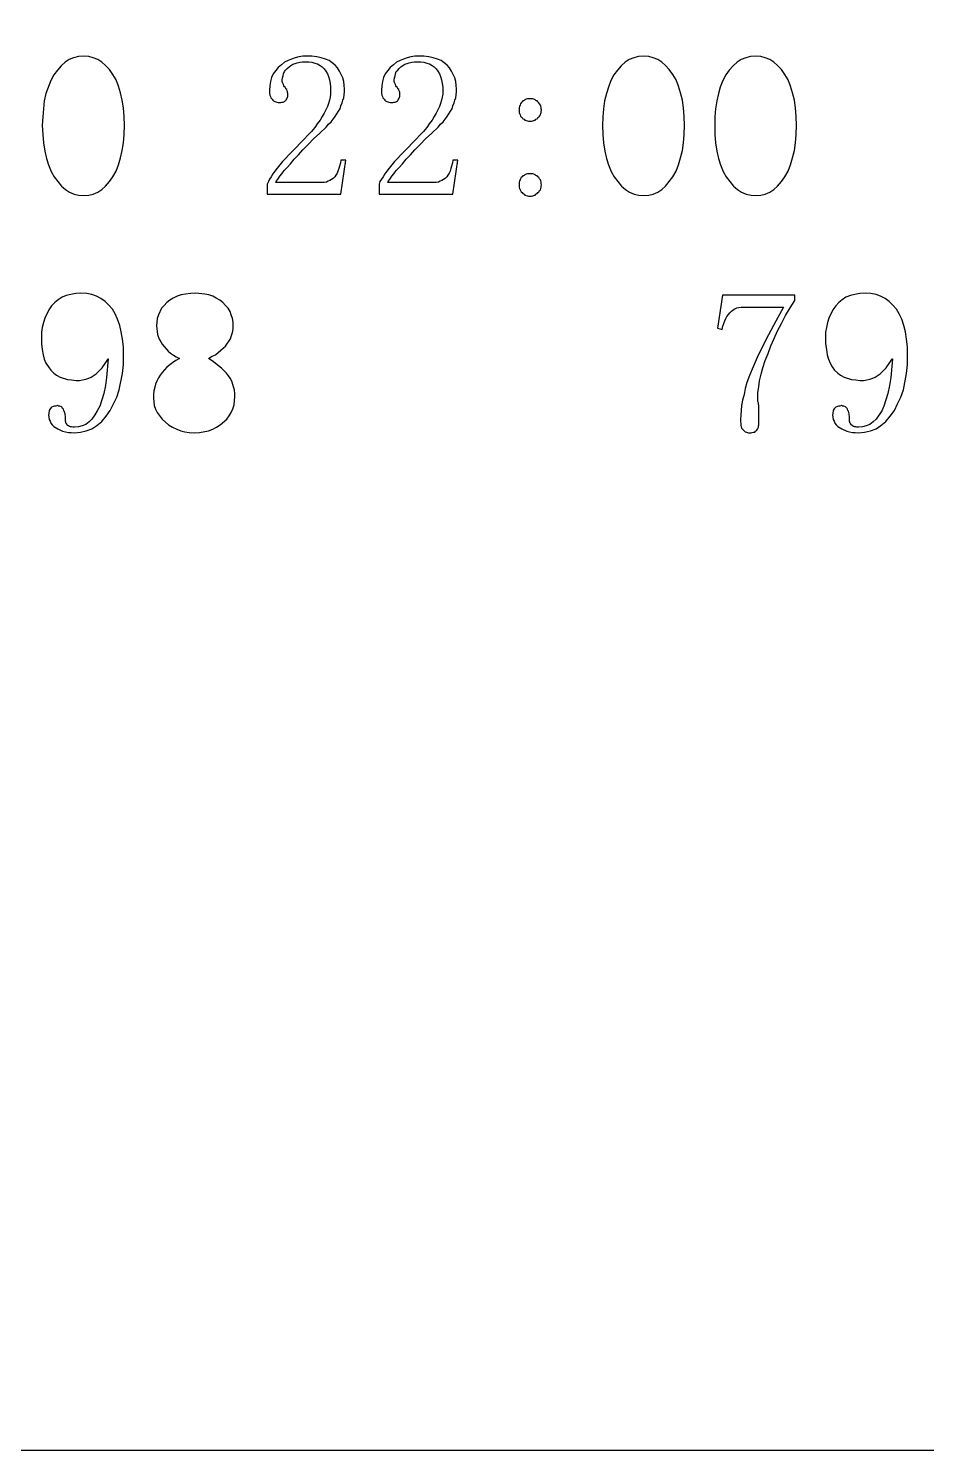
# Model space of a CAD drawing. Extents: x -166 to 204, y -124 to 146.
# Drawn here: x -95.99 to -73.94, y -124.14 to -89.22 of the extents above; entities that cross this region are included whole.
import ezdxf

# ---------------------------------------------------------------- set-up
doc = ezdxf.new("R2010")
doc.units = 0
doc.header["$MEASUREMENT"] = 0
doc.layers.get('0').update_dxf_attribs({"linetype": 'CONTINUOUS'})

msp = doc.modelspace()

# ---------------------------------------------------------------- linework, layer by layer
msp.add_lwpolyline([(-166.094004, 143.864004, -0.414214), (-164.094004, 145.863994), (-164.094004, 145.863994), (201.905996, 145.863994), (201.905996, 145.863994, -0.414214), (203.905996, 143.864004), (203.905996, 143.864004), (203.905996, -122.135996), (203.905996, -122.135996, -0.414214), (201.905996, -124.135996), (201.905996, -124.135996), (-164.094004, -124.135996), (-164.094004, -124.135996, -0.414214), (-166.094004, -122.135996), (-166.094004, -122.135996), (-166.094004, 143.864004)], format="xyb")
for points in [[(-94.63, -89.9), (-94.76, -89.91), (-94.76, -89.91), (-94.88, -89.94), (-94.88, -89.94), (-94.99, -89.98), (-94.99, -89.98), (-95.09, -90.05), (-95.09, -90.05), (-95.19, -90.14), (-95.19, -90.14), (-95.28, -90.24), (-95.28, -90.24), (-95.37, -90.36), (-95.37, -90.36), (-95.44, -90.5), (-95.44, -90.5), (-95.56, -90.82), (-95.56, -90.82), (-95.6, -91), (-95.6, -91), (-95.62, -91.19), (-95.62, -91.19), (-95.64, -91.39), (-95.64, -91.39), (-95.65, -91.6), (-95.65, -91.6), (-95.64, -91.82), (-95.64, -91.82), (-95.62, -92.03), (-95.62, -92.03), (-95.59, -92.23), (-95.59, -92.23), (-95.55, -92.41), (-95.55, -92.41), (-95.5, -92.57), (-95.5, -92.57), (-95.43, -92.73), (-95.43, -92.73), (-95.36, -92.86), (-95.36, -92.86), (-95.27, -92.98), (-95.27, -92.98), (-95.18, -93.09), (-95.18, -93.09), (-95.08, -93.17), (-95.08, -93.17), (-94.98, -93.24), (-94.98, -93.24), (-94.87, -93.29), (-94.87, -93.29), (-94.76, -93.31), (-94.76, -93.31), (-94.63, -93.32), (-94.63, -93.32), (-94.51, -93.31), (-94.51, -93.31), (-94.4, -93.29), (-94.4, -93.29), (-94.29, -93.24), (-94.29, -93.24), (-94.19, -93.17), (-94.19, -93.17), (-94.1, -93.09), (-94.1, -93.09), (-94, -92.98), (-94, -92.98), (-93.92, -92.86), (-93.92, -92.86), (-93.84, -92.72), (-93.84, -92.72), (-93.78, -92.57), (-93.78, -92.57), (-93.73, -92.4), (-93.73, -92.4), (-93.69, -92.22), (-93.69, -92.22), (-93.66, -92.03), (-93.66, -92.03), (-93.64, -91.82), (-93.64, -91.82), (-93.63, -91.6), (-93.63, -91.6), (-93.64, -91.38), (-93.64, -91.38), (-93.66, -91.17), (-93.66, -91.17), (-93.69, -90.98), (-93.69, -90.98), (-93.73, -90.8), (-93.73, -90.8), (-93.78, -90.64), (-93.78, -90.64), (-93.84, -90.48), (-93.84, -90.48), (-93.92, -90.35), (-93.92, -90.35), (-94, -90.23), (-94, -90.23), (-94.1, -90.13), (-94.1, -90.13), (-94.19, -90.05), (-94.19, -90.05), (-94.29, -89.98), (-94.29, -89.98), (-94.4, -89.94), (-94.4, -89.94), (-94.51, -89.91), (-94.51, -89.91), (-94.63, -89.9)], [(-88.57, -90.66), (-88.57, -90.76), (-88.57, -90.76), (-88.57, -90.83), (-88.57, -90.83), (-88.58, -90.91), (-88.58, -90.91), (-88.6, -90.98), (-88.6, -90.98), (-88.62, -91.06), (-88.62, -91.06), (-88.65, -91.14), (-88.65, -91.14), (-88.69, -91.22), (-88.69, -91.22), (-88.73, -91.3), (-88.73, -91.3), (-88.78, -91.38), (-88.78, -91.38), (-88.83, -91.47), (-88.83, -91.47), (-88.9, -91.56), (-88.9, -91.56), (-88.96, -91.65), (-88.96, -91.65), (-89.04, -91.75), (-89.04, -91.75), (-89.13, -91.84), (-89.13, -91.84), (-89.22, -91.94), (-89.22, -91.94), (-89.32, -92.04), (-89.32, -92.04), (-89.42, -92.14), (-89.42, -92.14), (-89.51, -92.23), (-89.51, -92.23), (-89.6, -92.32), (-89.6, -92.32), (-89.68, -92.41), (-89.68, -92.41), (-89.75, -92.49), (-89.75, -92.49), (-89.82, -92.57), (-89.82, -92.57), (-89.88, -92.65), (-89.88, -92.65), (-89.94, -92.72), (-89.94, -92.72), (-89.99, -92.79), (-89.99, -92.79), (-90.03, -92.86), (-90.03, -92.86), (-90.07, -92.92), (-90.07, -92.92), (-90.1, -92.98), (-90.1, -92.98), (-90.13, -93.04), (-90.13, -93.04), (-90.13, -93.29), (-90.13, -93.29), (-88.32, -93.29), (-88.32, -93.29), (-88.2, -92.45), (-88.2, -92.45), (-88.32, -92.45), (-88.32, -92.45), (-88.33, -92.52), (-88.33, -92.52), (-88.35, -92.6), (-88.35, -92.6), (-88.37, -92.66), (-88.37, -92.66), (-88.39, -92.72), (-88.39, -92.72), (-88.41, -92.77), (-88.41, -92.77), (-88.44, -92.82), (-88.44, -92.82), (-88.47, -92.86), (-88.47, -92.86), (-88.51, -92.9), (-88.51, -92.9), (-88.55, -92.93), (-88.55, -92.93), (-88.59, -92.95), (-88.59, -92.95), (-88.63, -92.97), (-88.63, -92.97), (-88.67, -92.99), (-88.67, -92.99), (-88.72, -93), (-88.72, -93), (-88.77, -93), (-88.77, -93), (-89.92, -93), (-89.92, -93), (-89.9, -92.96), (-89.9, -92.96), (-89.86, -92.91), (-89.86, -92.91), (-89.82, -92.85), (-89.82, -92.85), (-89.77, -92.79), (-89.77, -92.79), (-89.71, -92.71), (-89.71, -92.71), (-89.64, -92.63), (-89.64, -92.63), (-89.56, -92.54), (-89.56, -92.54), (-89.47, -92.43), (-89.47, -92.43), (-89.36, -92.32), (-89.36, -92.32), (-89.25, -92.2), (-89.25, -92.2), (-89.12, -92.07), (-89.12, -92.07), (-88.99, -91.93), (-88.99, -91.93), (-88.84, -91.79), (-88.84, -91.79), (-88.68, -91.64), (-88.68, -91.64), (-88.62, -91.57), (-88.62, -91.57), (-88.56, -91.51), (-88.56, -91.51), (-88.51, -91.45), (-88.51, -91.45), (-88.46, -91.38), (-88.46, -91.38), (-88.42, -91.32), (-88.42, -91.32), (-88.38, -91.25), (-88.38, -91.25), (-88.34, -91.19), (-88.34, -91.19), (-88.32, -91.12), (-88.32, -91.12), (-88.29, -91.05), (-88.29, -91.05), (-88.27, -90.98), (-88.27, -90.98), (-88.25, -90.92), (-88.25, -90.92), (-88.24, -90.85), (-88.24, -90.85), (-88.23, -90.78), (-88.23, -90.78), (-88.23, -90.71), (-88.23, -90.71), (-88.24, -90.61), (-88.24, -90.61), (-88.25, -90.52), (-88.25, -90.52), (-88.27, -90.43), (-88.27, -90.43), (-88.31, -90.35), (-88.31, -90.35), (-88.35, -90.27), (-88.35, -90.27), (-88.4, -90.19), (-88.4, -90.19), (-88.46, -90.12), (-88.46, -90.12), (-88.53, -90.06), (-88.53, -90.06), (-88.61, -90.01), (-88.61, -90.01), (-88.7, -89.97), (-88.7, -89.97), (-88.8, -89.94), (-88.8, -89.94), (-88.91, -89.92), (-88.91, -89.92), (-89.03, -89.9), (-89.03, -89.9), (-89.16, -89.9), (-89.16, -89.9), (-89.25, -89.9), (-89.25, -89.9), (-89.35, -89.92), (-89.35, -89.92), (-89.44, -89.94), (-89.44, -89.94), (-89.53, -89.97), (-89.53, -89.97), (-89.61, -90.01), (-89.61, -90.01), (-89.7, -90.05), (-89.7, -90.05), (-89.78, -90.11), (-89.78, -90.11), (-89.86, -90.18), (-89.86, -90.18), (-89.92, -90.25), (-89.92, -90.25), (-89.98, -90.33), (-89.98, -90.33), (-90.02, -90.42), (-90.02, -90.42), (-90.05, -90.52), (-90.05, -90.52), (-90.06, -90.62), (-90.06, -90.62), (-90.07, -90.74), (-90.07, -90.74), (-90.07, -90.78), (-90.07, -90.78), (-90.07, -90.82), (-90.07, -90.82), (-90.06, -90.86), (-90.06, -90.86), (-90.05, -90.89), (-90.05, -90.89), (-90.04, -90.92), (-90.04, -90.92), (-90.02, -90.94), (-90.02, -90.94), (-90.01, -90.96), (-90.01, -90.96), (-89.99, -90.98), (-89.99, -90.98), (-89.97, -91), (-89.97, -91), (-89.94, -91.01), (-89.94, -91.01), (-89.92, -91.02), (-89.92, -91.02), (-89.89, -91.03), (-89.89, -91.03), (-89.86, -91.04), (-89.86, -91.04), (-89.82, -91.04), (-89.82, -91.04), (-89.79, -91.04), (-89.79, -91.04), (-89.77, -91.03), (-89.77, -91.03), (-89.74, -91.03), (-89.74, -91.03), (-89.72, -91.02), (-89.72, -91.02), (-89.7, -91.01), (-89.7, -91.01), (-89.69, -91), (-89.69, -91), (-89.67, -90.99), (-89.67, -90.99), (-89.66, -90.97), (-89.66, -90.97), (-89.65, -90.95), (-89.65, -90.95), (-89.64, -90.93), (-89.64, -90.93), (-89.63, -90.91), (-89.63, -90.91), (-89.62, -90.89), (-89.62, -90.89), (-89.62, -90.86), (-89.62, -90.86), (-89.62, -90.84), (-89.62, -90.84), (-89.62, -90.82), (-89.62, -90.82), (-89.63, -90.79), (-89.63, -90.79), (-89.63, -90.77), (-89.63, -90.77), (-89.64, -90.75), (-89.64, -90.75), (-89.65, -90.72), (-89.65, -90.72), (-89.67, -90.7), (-89.67, -90.7), (-89.68, -90.67), (-89.68, -90.67), (-89.7, -90.65), (-89.7, -90.65), (-89.72, -90.63), (-89.72, -90.63), (-89.73, -90.6), (-89.73, -90.6), (-89.74, -90.58), (-89.74, -90.58), (-89.75, -90.55), (-89.75, -90.55), (-89.76, -90.52), (-89.76, -90.52), (-89.76, -90.49), (-89.76, -90.49), (-89.75, -90.43), (-89.75, -90.43), (-89.74, -90.38), (-89.74, -90.38), (-89.73, -90.33), (-89.73, -90.33), (-89.7, -90.28), (-89.7, -90.28), (-89.68, -90.24), (-89.68, -90.24), (-89.64, -90.2), (-89.64, -90.2), (-89.59, -90.16), (-89.59, -90.16), (-89.55, -90.13), (-89.55, -90.13), (-89.5, -90.1), (-89.5, -90.1), (-89.44, -90.08), (-89.44, -90.08), (-89.39, -90.06), (-89.39, -90.06), (-89.33, -90.05), (-89.33, -90.05), (-89.26, -90.04), (-89.26, -90.04), (-89.19, -90.04), (-89.19, -90.04), (-89.11, -90.04), (-89.11, -90.04), (-89.03, -90.05), (-89.03, -90.05), (-88.96, -90.07), (-88.96, -90.07), (-88.89, -90.09), (-88.89, -90.09), (-88.83, -90.13), (-88.83, -90.13), (-88.78, -90.16), (-88.78, -90.16), (-88.73, -90.21), (-88.73, -90.21), (-88.69, -90.27), (-88.69, -90.27), (-88.65, -90.33), (-88.65, -90.33), (-88.62, -90.4), (-88.62, -90.4), (-88.6, -90.48), (-88.6, -90.48), (-88.58, -90.57), (-88.58, -90.57), (-88.57, -90.66)], [(-85.82, -90.66), (-85.82, -90.76), (-85.82, -90.76), (-85.82, -90.83), (-85.82, -90.83), (-85.83, -90.91), (-85.83, -90.91), (-85.85, -90.98), (-85.85, -90.98), (-85.87, -91.06), (-85.87, -91.06), (-85.9, -91.14), (-85.9, -91.14), (-85.94, -91.22), (-85.94, -91.22), (-85.98, -91.3), (-85.98, -91.3), (-86.03, -91.38), (-86.03, -91.38), (-86.08, -91.47), (-86.08, -91.47), (-86.15, -91.56), (-86.15, -91.56), (-86.21, -91.65), (-86.21, -91.65), (-86.29, -91.75), (-86.29, -91.75), (-86.38, -91.84), (-86.38, -91.84), (-86.47, -91.94), (-86.47, -91.94), (-86.57, -92.04), (-86.57, -92.04), (-86.67, -92.14), (-86.67, -92.14), (-86.76, -92.23), (-86.76, -92.23), (-86.85, -92.32), (-86.85, -92.32), (-86.93, -92.41), (-86.93, -92.41), (-87, -92.49), (-87, -92.49), (-87.07, -92.57), (-87.07, -92.57), (-87.13, -92.65), (-87.13, -92.65), (-87.19, -92.72), (-87.19, -92.72), (-87.24, -92.79), (-87.24, -92.79), (-87.28, -92.86), (-87.28, -92.86), (-87.32, -92.92), (-87.32, -92.92), (-87.36, -92.98), (-87.36, -92.98), (-87.38, -93.04), (-87.38, -93.04), (-87.38, -93.29), (-87.38, -93.29), (-85.57, -93.29), (-85.57, -93.29), (-85.45, -92.45), (-85.45, -92.45), (-85.57, -92.45), (-85.57, -92.45), (-85.58, -92.52), (-85.58, -92.52), (-85.6, -92.6), (-85.6, -92.6), (-85.62, -92.66), (-85.62, -92.66), (-85.64, -92.72), (-85.64, -92.72), (-85.66, -92.77), (-85.66, -92.77), (-85.69, -92.82), (-85.69, -92.82), (-85.72, -92.86), (-85.72, -92.86), (-85.76, -92.9), (-85.76, -92.9), (-85.8, -92.93), (-85.8, -92.93), (-85.84, -92.95), (-85.84, -92.95), (-85.88, -92.97), (-85.88, -92.97), (-85.92, -92.99), (-85.92, -92.99), (-85.97, -93), (-85.97, -93), (-86.02, -93), (-86.02, -93), (-87.17, -93), (-87.17, -93), (-87.15, -92.96), (-87.15, -92.96), (-87.11, -92.91), (-87.11, -92.91), (-87.07, -92.85), (-87.07, -92.85), (-87.02, -92.79), (-87.02, -92.79), (-86.96, -92.71), (-86.96, -92.71), (-86.89, -92.63), (-86.89, -92.63), (-86.81, -92.54), (-86.81, -92.54), (-86.72, -92.43), (-86.72, -92.43), (-86.61, -92.32), (-86.61, -92.32), (-86.5, -92.2), (-86.5, -92.2), (-86.37, -92.07), (-86.37, -92.07), (-86.24, -91.93), (-86.24, -91.93), (-86.09, -91.79), (-86.09, -91.79), (-85.93, -91.64), (-85.93, -91.64), (-85.87, -91.57), (-85.87, -91.57), (-85.81, -91.51), (-85.81, -91.51), (-85.76, -91.45), (-85.76, -91.45), (-85.71, -91.38), (-85.71, -91.38), (-85.67, -91.32), (-85.67, -91.32), (-85.63, -91.25), (-85.63, -91.25), (-85.59, -91.19), (-85.59, -91.19), (-85.57, -91.12), (-85.57, -91.12), (-85.54, -91.05), (-85.54, -91.05), (-85.52, -90.98), (-85.52, -90.98), (-85.5, -90.92), (-85.5, -90.92), (-85.49, -90.85), (-85.49, -90.85), (-85.48, -90.78), (-85.48, -90.78), (-85.48, -90.71), (-85.48, -90.71), (-85.49, -90.61), (-85.49, -90.61), (-85.5, -90.52), (-85.5, -90.52), (-85.52, -90.43), (-85.52, -90.43), (-85.56, -90.35), (-85.56, -90.35), (-85.6, -90.27), (-85.6, -90.27), (-85.65, -90.19), (-85.65, -90.19), (-85.71, -90.12), (-85.71, -90.12), (-85.78, -90.06), (-85.78, -90.06), (-85.86, -90.01), (-85.86, -90.01), (-85.95, -89.97), (-85.95, -89.97), (-86.05, -89.94), (-86.05, -89.94), (-86.16, -89.92), (-86.16, -89.92), (-86.28, -89.9), (-86.28, -89.9), (-86.41, -89.9), (-86.41, -89.9), (-86.5, -89.9), (-86.5, -89.9), (-86.6, -89.92), (-86.6, -89.92), (-86.69, -89.94), (-86.69, -89.94), (-86.78, -89.97), (-86.78, -89.97), (-86.86, -90.01), (-86.86, -90.01), (-86.95, -90.05), (-86.95, -90.05), (-87.03, -90.11), (-87.03, -90.11), (-87.11, -90.18), (-87.11, -90.18), (-87.17, -90.25), (-87.17, -90.25), (-87.23, -90.33), (-87.23, -90.33), (-87.27, -90.42), (-87.27, -90.42), (-87.3, -90.52), (-87.3, -90.52), (-87.31, -90.62), (-87.31, -90.62), (-87.32, -90.74), (-87.32, -90.74), (-87.32, -90.78), (-87.32, -90.78), (-87.32, -90.82), (-87.32, -90.82), (-87.31, -90.86), (-87.31, -90.86), (-87.3, -90.89), (-87.3, -90.89), (-87.29, -90.92), (-87.29, -90.92), (-87.27, -90.94), (-87.27, -90.94), (-87.26, -90.96), (-87.26, -90.96), (-87.24, -90.98), (-87.24, -90.98), (-87.22, -91), (-87.22, -91), (-87.19, -91.01), (-87.19, -91.01), (-87.17, -91.02), (-87.17, -91.02), (-87.14, -91.03), (-87.14, -91.03), (-87.1, -91.04), (-87.1, -91.04), (-87.07, -91.04), (-87.07, -91.04), (-87.04, -91.04), (-87.04, -91.04), (-87.02, -91.03), (-87.02, -91.03), (-86.99, -91.03), (-86.99, -91.03), (-86.97, -91.02), (-86.97, -91.02), (-86.95, -91.01), (-86.95, -91.01), (-86.93, -91), (-86.93, -91), (-86.92, -90.99), (-86.92, -90.99), (-86.91, -90.97), (-86.91, -90.97), (-86.9, -90.95), (-86.9, -90.95), (-86.89, -90.93), (-86.89, -90.93), (-86.88, -90.91), (-86.88, -90.91), (-86.87, -90.89), (-86.87, -90.89), (-86.87, -90.86), (-86.87, -90.86), (-86.87, -90.84), (-86.87, -90.84), (-86.87, -90.82), (-86.87, -90.82), (-86.87, -90.79), (-86.87, -90.79), (-86.88, -90.77), (-86.88, -90.77), (-86.89, -90.75), (-86.89, -90.75), (-86.9, -90.72), (-86.9, -90.72), (-86.92, -90.7), (-86.92, -90.7), (-86.93, -90.67), (-86.93, -90.67), (-86.95, -90.65), (-86.95, -90.65), (-86.97, -90.63), (-86.97, -90.63), (-86.98, -90.6), (-86.98, -90.6), (-86.99, -90.58), (-86.99, -90.58), (-87, -90.55), (-87, -90.55), (-87.01, -90.52), (-87.01, -90.52), (-87.01, -90.49), (-87.01, -90.49), (-87, -90.43), (-87, -90.43), (-86.99, -90.38), (-86.99, -90.38), (-86.98, -90.33), (-86.98, -90.33), (-86.96, -90.28), (-86.96, -90.28), (-86.92, -90.24), (-86.92, -90.24), (-86.89, -90.2), (-86.89, -90.2), (-86.85, -90.16), (-86.85, -90.16), (-86.8, -90.13), (-86.8, -90.13), (-86.75, -90.1), (-86.75, -90.1), (-86.69, -90.08), (-86.69, -90.08), (-86.64, -90.06), (-86.64, -90.06), (-86.58, -90.05), (-86.58, -90.05), (-86.51, -90.04), (-86.51, -90.04), (-86.44, -90.04), (-86.44, -90.04), (-86.36, -90.04), (-86.36, -90.04), (-86.28, -90.05), (-86.28, -90.05), (-86.21, -90.07), (-86.21, -90.07), (-86.14, -90.09), (-86.14, -90.09), (-86.08, -90.13), (-86.08, -90.13), (-86.03, -90.16), (-86.03, -90.16), (-85.98, -90.21), (-85.98, -90.21), (-85.94, -90.27), (-85.94, -90.27), (-85.9, -90.33), (-85.9, -90.33), (-85.87, -90.4), (-85.87, -90.4), (-85.85, -90.48), (-85.85, -90.48), (-85.83, -90.57), (-85.83, -90.57), (-85.82, -90.66)], [(-80.88, -89.9), (-81.01, -89.91), (-81.01, -89.91), (-81.13, -89.94), (-81.13, -89.94), (-81.24, -89.98), (-81.24, -89.98), (-81.34, -90.05), (-81.34, -90.05), (-81.44, -90.14), (-81.44, -90.14), (-81.53, -90.24), (-81.53, -90.24), (-81.62, -90.36), (-81.62, -90.36), (-81.69, -90.5), (-81.69, -90.5), (-81.75, -90.66), (-81.75, -90.66), (-81.8, -90.82), (-81.8, -90.82), (-81.85, -91), (-81.85, -91), (-81.87, -91.19), (-81.87, -91.19), (-81.89, -91.39), (-81.89, -91.39), (-81.9, -91.6), (-81.9, -91.6), (-81.89, -91.82), (-81.89, -91.82), (-81.87, -92.03), (-81.87, -92.03), (-81.84, -92.23), (-81.84, -92.23), (-81.8, -92.41), (-81.8, -92.41), (-81.75, -92.57), (-81.75, -92.57), (-81.68, -92.73), (-81.68, -92.73), (-81.61, -92.86), (-81.61, -92.86), (-81.52, -92.98), (-81.52, -92.98), (-81.43, -93.09), (-81.43, -93.09), (-81.33, -93.17), (-81.33, -93.17), (-81.23, -93.24), (-81.23, -93.24), (-81.12, -93.29), (-81.12, -93.29), (-81, -93.31), (-81, -93.31), (-80.88, -93.32), (-80.88, -93.32), (-80.76, -93.31), (-80.76, -93.31), (-80.65, -93.29), (-80.65, -93.29), (-80.54, -93.24), (-80.54, -93.24), (-80.44, -93.17), (-80.44, -93.17), (-80.35, -93.09), (-80.35, -93.09), (-80.26, -92.98), (-80.26, -92.98), (-80.17, -92.86), (-80.17, -92.86), (-80.09, -92.72), (-80.09, -92.72), (-80.03, -92.57), (-80.03, -92.57), (-79.98, -92.4), (-79.98, -92.4), (-79.93, -92.22), (-79.93, -92.22), (-79.91, -92.03), (-79.91, -92.03), (-79.89, -91.82), (-79.89, -91.82), (-79.88, -91.6), (-79.88, -91.6), (-79.89, -91.38), (-79.89, -91.38), (-79.91, -91.17), (-79.91, -91.17), (-79.93, -90.98), (-79.93, -90.98), (-79.98, -90.8), (-79.98, -90.8), (-80.03, -90.64), (-80.03, -90.64), (-80.09, -90.48), (-80.09, -90.48), (-80.17, -90.35), (-80.17, -90.35), (-80.26, -90.23), (-80.26, -90.23), (-80.35, -90.13), (-80.35, -90.13), (-80.44, -90.05), (-80.44, -90.05), (-80.54, -89.98), (-80.54, -89.98), (-80.65, -89.94), (-80.65, -89.94), (-80.76, -89.91), (-80.76, -89.91), (-80.88, -89.9)], [(-78.13, -89.9), (-78.26, -89.91), (-78.26, -89.91), (-78.38, -89.94), (-78.38, -89.94), (-78.49, -89.98), (-78.49, -89.98), (-78.59, -90.05), (-78.59, -90.05), (-78.69, -90.14), (-78.69, -90.14), (-78.79, -90.24), (-78.79, -90.24), (-78.87, -90.36), (-78.87, -90.36), (-78.94, -90.5), (-78.94, -90.5), (-79.01, -90.66), (-79.01, -90.66), (-79.05, -90.82), (-79.05, -90.82), (-79.09, -91), (-79.09, -91), (-79.12, -91.19), (-79.12, -91.19), (-79.14, -91.39), (-79.14, -91.39), (-79.14, -91.82), (-79.14, -91.82), (-79.12, -92.03), (-79.12, -92.03), (-79.09, -92.23), (-79.09, -92.23), (-79.05, -92.41), (-79.05, -92.41), (-79, -92.57), (-79, -92.57), (-78.93, -92.73), (-78.93, -92.73), (-78.86, -92.86), (-78.86, -92.86), (-78.77, -92.98), (-78.77, -92.98), (-78.68, -93.09), (-78.68, -93.09), (-78.58, -93.17), (-78.58, -93.17), (-78.48, -93.24), (-78.48, -93.24), (-78.37, -93.29), (-78.37, -93.29), (-78.25, -93.31), (-78.25, -93.31), (-78.13, -93.32), (-78.13, -93.32), (-78.01, -93.31), (-78.01, -93.31), (-77.9, -93.29), (-77.9, -93.29), (-77.79, -93.24), (-77.79, -93.24), (-77.69, -93.17), (-77.69, -93.17), (-77.6, -93.09), (-77.6, -93.09), (-77.5, -92.98), (-77.5, -92.98), (-77.42, -92.86), (-77.42, -92.86), (-77.34, -92.72), (-77.34, -92.72), (-77.28, -92.57), (-77.28, -92.57), (-77.23, -92.4), (-77.23, -92.4), (-77.18, -92.22), (-77.18, -92.22), (-77.16, -92.03), (-77.16, -92.03), (-77.14, -91.82), (-77.14, -91.82), (-77.13, -91.6), (-77.13, -91.6), (-77.14, -91.38), (-77.14, -91.38), (-77.16, -91.17), (-77.16, -91.17), (-77.18, -90.98), (-77.18, -90.98), (-77.23, -90.8), (-77.23, -90.8), (-77.28, -90.64), (-77.28, -90.64), (-77.34, -90.48), (-77.34, -90.48), (-77.42, -90.35), (-77.42, -90.35), (-77.5, -90.23), (-77.5, -90.23), (-77.6, -90.13), (-77.6, -90.13), (-77.69, -90.05), (-77.69, -90.05), (-77.79, -89.98), (-77.79, -89.98), (-77.9, -89.94), (-77.9, -89.94), (-78.01, -89.91), (-78.01, -89.91), (-78.13, -89.9)], [(-83.4, -91.26), (-83.39, -91.22), (-83.39, -91.22), (-83.4, -91.19), (-83.4, -91.19), (-83.4, -91.16), (-83.4, -91.16), (-83.41, -91.13), (-83.41, -91.13), (-83.42, -91.1), (-83.42, -91.1), (-83.44, -91.07), (-83.44, -91.07), (-83.46, -91.05), (-83.46, -91.05), (-83.48, -91.02), (-83.48, -91.02), (-83.5, -91), (-83.5, -91), (-83.53, -90.99), (-83.53, -90.99), (-83.55, -90.97), (-83.55, -90.97), (-83.58, -90.96), (-83.58, -90.96), (-83.61, -90.95), (-83.61, -90.95), (-83.64, -90.95), (-83.64, -90.95), (-83.67, -90.95), (-83.67, -90.95), (-83.71, -90.95), (-83.71, -90.95), (-83.74, -90.95), (-83.74, -90.95), (-83.77, -90.96), (-83.77, -90.96), (-83.8, -90.97), (-83.8, -90.97), (-83.82, -90.99), (-83.82, -90.99), (-83.85, -91), (-83.85, -91), (-83.87, -91.02), (-83.87, -91.02), (-83.89, -91.05), (-83.89, -91.05), (-83.91, -91.07), (-83.91, -91.07), (-83.92, -91.1), (-83.92, -91.1), (-83.93, -91.13), (-83.93, -91.13), (-83.94, -91.16), (-83.94, -91.16), (-83.94, -91.19), (-83.94, -91.19), (-83.94, -91.22), (-83.94, -91.22), (-83.94, -91.26), (-83.94, -91.26), (-83.94, -91.28), (-83.94, -91.28), (-83.93, -91.31), (-83.93, -91.31), (-83.92, -91.34), (-83.92, -91.34), (-83.91, -91.37), (-83.91, -91.37), (-83.89, -91.39), (-83.89, -91.39), (-83.87, -91.41), (-83.87, -91.41), (-83.85, -91.44), (-83.85, -91.44), (-83.82, -91.45), (-83.82, -91.45), (-83.8, -91.47), (-83.8, -91.47), (-83.77, -91.48), (-83.77, -91.48), (-83.74, -91.49), (-83.74, -91.49), (-83.71, -91.5), (-83.71, -91.5), (-83.67, -91.5), (-83.67, -91.5), (-83.64, -91.5), (-83.64, -91.5), (-83.61, -91.49), (-83.61, -91.49), (-83.58, -91.48), (-83.58, -91.48), (-83.55, -91.47), (-83.55, -91.47), (-83.53, -91.45), (-83.53, -91.45), (-83.5, -91.44), (-83.5, -91.44), (-83.48, -91.41), (-83.48, -91.41), (-83.46, -91.39), (-83.46, -91.39), (-83.44, -91.37), (-83.44, -91.37), (-83.42, -91.34), (-83.42, -91.34), (-83.41, -91.31), (-83.41, -91.31), (-83.4, -91.28), (-83.4, -91.28), (-83.4, -91.26)], [(-83.4, -93.09), (-83.39, -93.06), (-83.39, -93.06), (-83.4, -93.03), (-83.4, -93.03), (-83.4, -92.99), (-83.4, -92.99), (-83.41, -92.96), (-83.41, -92.96), (-83.42, -92.94), (-83.42, -92.94), (-83.44, -92.91), (-83.44, -92.91), (-83.46, -92.88), (-83.46, -92.88), (-83.48, -92.86), (-83.48, -92.86), (-83.5, -92.84), (-83.5, -92.84), (-83.53, -92.83), (-83.53, -92.83), (-83.55, -92.81), (-83.55, -92.81), (-83.58, -92.8), (-83.58, -92.8), (-83.61, -92.79), (-83.61, -92.79), (-83.64, -92.79), (-83.64, -92.79), (-83.67, -92.79), (-83.67, -92.79), (-83.71, -92.79), (-83.71, -92.79), (-83.74, -92.79), (-83.74, -92.79), (-83.77, -92.8), (-83.77, -92.8), (-83.8, -92.81), (-83.8, -92.81), (-83.82, -92.83), (-83.82, -92.83), (-83.85, -92.84), (-83.85, -92.84), (-83.87, -92.86), (-83.87, -92.86), (-83.89, -92.88), (-83.89, -92.88), (-83.91, -92.91), (-83.91, -92.91), (-83.92, -92.94), (-83.92, -92.94), (-83.93, -92.96), (-83.93, -92.96), (-83.94, -92.99), (-83.94, -92.99), (-83.94, -93.03), (-83.94, -93.03), (-83.94, -93.06), (-83.94, -93.06), (-83.94, -93.09), (-83.94, -93.09), (-83.94, -93.12), (-83.94, -93.12), (-83.93, -93.15), (-83.93, -93.15), (-83.92, -93.18), (-83.92, -93.18), (-83.91, -93.2), (-83.91, -93.2), (-83.89, -93.23), (-83.89, -93.23), (-83.87, -93.25), (-83.87, -93.25), (-83.85, -93.27), (-83.85, -93.27), (-83.82, -93.29), (-83.82, -93.29), (-83.8, -93.31), (-83.8, -93.31), (-83.77, -93.32), (-83.77, -93.32), (-83.74, -93.33), (-83.74, -93.33), (-83.71, -93.34), (-83.71, -93.34), (-83.67, -93.34), (-83.67, -93.34), (-83.64, -93.34), (-83.64, -93.34), (-83.61, -93.33), (-83.61, -93.33), (-83.58, -93.32), (-83.58, -93.32), (-83.55, -93.31), (-83.55, -93.31), (-83.53, -93.29), (-83.53, -93.29), (-83.5, -93.27), (-83.5, -93.27), (-83.48, -93.25), (-83.48, -93.25), (-83.46, -93.23), (-83.46, -93.23), (-83.44, -93.2), (-83.44, -93.2), (-83.42, -93.18), (-83.42, -93.18), (-83.41, -93.15), (-83.41, -93.15), (-83.4, -93.12), (-83.4, -93.12), (-83.4, -93.09)], [(-94.7, -95.72), (-94.83, -95.73), (-94.83, -95.73), (-94.95, -95.75), (-94.95, -95.75), (-95.06, -95.78), (-95.06, -95.78), (-95.16, -95.82), (-95.16, -95.82), (-95.26, -95.88), (-95.26, -95.88), (-95.34, -95.95), (-95.34, -95.95), (-95.42, -96.03), (-95.42, -96.03), (-95.49, -96.13), (-95.49, -96.13), (-95.59, -96.33), (-95.59, -96.33), (-95.62, -96.44), (-95.62, -96.44), (-95.65, -96.56), (-95.65, -96.56), (-95.67, -96.68), (-95.67, -96.68), (-95.67, -96.96), (-95.67, -96.96), (-95.65, -97.1), (-95.65, -97.1), (-95.63, -97.23), (-95.63, -97.23), (-95.6, -97.34), (-95.6, -97.34), (-95.56, -97.44), (-95.56, -97.44), (-95.5, -97.53), (-95.5, -97.53), (-95.44, -97.61), (-95.44, -97.61), (-95.37, -97.68), (-95.37, -97.68), (-95.3, -97.73), (-95.3, -97.73), (-95.21, -97.78), (-95.21, -97.78), (-95.03, -97.84), (-95.03, -97.84), (-94.93, -97.85), (-94.93, -97.85), (-94.82, -97.86), (-94.82, -97.86), (-94.74, -97.86), (-94.74, -97.86), (-94.66, -97.85), (-94.66, -97.85), (-94.58, -97.83), (-94.58, -97.83), (-94.51, -97.81), (-94.51, -97.81), (-94.45, -97.78), (-94.45, -97.78), (-94.33, -97.7), (-94.33, -97.7), (-94.18, -97.55), (-94.18, -97.55), (-94.06, -97.37), (-94.06, -97.37), (-94.04, -97.33), (-94.04, -97.33), (-94.03, -97.33), (-94.03, -97.33), (-94.07, -97.79), (-94.07, -97.79), (-94.1, -97.99), (-94.1, -97.99), (-94.14, -98.18), (-94.14, -98.18), (-94.19, -98.34), (-94.19, -98.34), (-94.24, -98.49), (-94.24, -98.49), (-94.3, -98.61), (-94.3, -98.61), (-94.36, -98.71), (-94.36, -98.71), (-94.43, -98.81), (-94.43, -98.81), (-94.5, -98.88), (-94.5, -98.88), (-94.58, -98.94), (-94.58, -98.94), (-94.67, -98.98), (-94.67, -98.98), (-94.76, -99), (-94.76, -99), (-94.86, -99.01), (-94.86, -99.01), (-94.9, -99.01), (-94.9, -99.01), (-94.93, -99), (-94.93, -99), (-94.96, -99), (-94.96, -99), (-94.97, -98.99), (-94.97, -98.99), (-94.98, -98.99), (-94.98, -98.99), (-95, -98.98), (-95, -98.98), (-95.01, -98.98), (-95.01, -98.98), (-95.03, -98.97), (-95.03, -98.97), (-95.03, -98.96), (-95.03, -98.96), (-95.05, -98.94), (-95.05, -98.94), (-95.05, -98.93), (-95.05, -98.93), (-95.06, -98.92), (-95.06, -98.92), (-95.07, -98.9), (-95.07, -98.9), (-95.07, -98.88), (-95.07, -98.88), (-95.08, -98.87), (-95.08, -98.87), (-95.08, -98.74), (-95.08, -98.74), (-95.09, -98.71), (-95.09, -98.71), (-95.09, -98.68), (-95.09, -98.68), (-95.11, -98.62), (-95.11, -98.62), (-95.12, -98.6), (-95.12, -98.6), (-95.13, -98.57), (-95.13, -98.57), (-95.15, -98.55), (-95.15, -98.55), (-95.16, -98.53), (-95.16, -98.53), (-95.18, -98.51), (-95.18, -98.51), (-95.22, -98.49), (-95.22, -98.49), (-95.25, -98.49), (-95.25, -98.49), (-95.28, -98.48), (-95.28, -98.48), (-95.32, -98.49), (-95.32, -98.49), (-95.35, -98.49), (-95.35, -98.49), (-95.38, -98.5), (-95.38, -98.5), (-95.42, -98.52), (-95.42, -98.52), (-95.46, -98.56), (-95.46, -98.56), (-95.48, -98.6), (-95.48, -98.6), (-95.48, -98.62), (-95.48, -98.62), (-95.49, -98.65), (-95.49, -98.65), (-95.49, -98.69), (-95.49, -98.69), (-95.5, -98.71), (-95.5, -98.71), (-95.49, -98.76), (-95.49, -98.76), (-95.48, -98.82), (-95.48, -98.82), (-95.46, -98.86), (-95.46, -98.86), (-95.44, -98.91), (-95.44, -98.91), (-95.41, -98.95), (-95.41, -98.95), (-95.37, -98.99), (-95.37, -98.99), (-95.27, -99.05), (-95.27, -99.05), (-95.15, -99.11), (-95.15, -99.11), (-95.08, -99.12), (-95.08, -99.12), (-95.01, -99.14), (-95.01, -99.14), (-94.94, -99.14), (-94.94, -99.14), (-94.87, -99.15), (-94.87, -99.15), (-94.71, -99.13), (-94.71, -99.13), (-94.57, -99.1), (-94.57, -99.1), (-94.43, -99.05), (-94.43, -99.05), (-94.31, -98.97), (-94.31, -98.97), (-94.19, -98.87), (-94.19, -98.87), (-94.08, -98.74), (-94.08, -98.74), (-93.98, -98.6), (-93.98, -98.6), (-93.9, -98.44), (-93.9, -98.44), (-93.82, -98.27), (-93.82, -98.27), (-93.76, -98.09), (-93.76, -98.09), (-93.68, -97.69), (-93.68, -97.69), (-93.66, -97.47), (-93.66, -97.47), (-93.66, -97.04), (-93.66, -97.04), (-93.68, -96.85), (-93.68, -96.85), (-93.71, -96.67), (-93.71, -96.67), (-93.75, -96.51), (-93.75, -96.51), (-93.8, -96.36), (-93.8, -96.36), (-93.86, -96.23), (-93.86, -96.23), (-93.93, -96.11), (-93.93, -96.11), (-94.02, -96.01), (-94.02, -96.01), (-94.11, -95.92), (-94.11, -95.92), (-94.21, -95.85), (-94.21, -95.85), (-94.32, -95.79), (-94.32, -95.79), (-94.43, -95.75), (-94.43, -95.75), (-94.56, -95.73), (-94.56, -95.73), (-94.7, -95.72)], [(-91.88, -95.72), (-92.01, -95.73), (-92.01, -95.73), (-92.13, -95.74), (-92.13, -95.74), (-92.24, -95.76), (-92.24, -95.76), (-92.34, -95.79), (-92.34, -95.79), (-92.44, -95.84), (-92.44, -95.84), (-92.52, -95.89), (-92.52, -95.89), (-92.59, -95.95), (-92.59, -95.95), (-92.66, -96.02), (-92.66, -96.02), (-92.72, -96.09), (-92.72, -96.09), (-92.8, -96.25), (-92.8, -96.25), (-92.83, -96.34), (-92.83, -96.34), (-92.85, -96.52), (-92.85, -96.52), (-92.82, -96.73), (-92.82, -96.73), (-92.78, -96.85), (-92.78, -96.85), (-92.74, -96.91), (-92.74, -96.91), (-92.71, -96.97), (-92.71, -96.97), (-92.61, -97.09), (-92.61, -97.09), (-92.56, -97.14), (-92.56, -97.14), (-92.5, -97.19), (-92.5, -97.19), (-92.43, -97.24), (-92.43, -97.24), (-92.36, -97.28), (-92.36, -97.28), (-92.28, -97.32), (-92.28, -97.32), (-92.37, -97.37), (-92.37, -97.37), (-92.45, -97.43), (-92.45, -97.43), (-92.52, -97.48), (-92.52, -97.48), (-92.59, -97.54), (-92.59, -97.54), (-92.65, -97.6), (-92.65, -97.6), (-92.71, -97.67), (-92.71, -97.67), (-92.76, -97.73), (-92.76, -97.73), (-92.8, -97.8), (-92.8, -97.8), (-92.84, -97.88), (-92.84, -97.88), (-92.87, -97.95), (-92.87, -97.95), (-92.89, -98.03), (-92.89, -98.03), (-92.91, -98.12), (-92.91, -98.12), (-92.92, -98.21), (-92.92, -98.21), (-92.92, -98.3), (-92.92, -98.3), (-92.9, -98.48), (-92.9, -98.48), (-92.87, -98.57), (-92.87, -98.57), (-92.83, -98.65), (-92.83, -98.65), (-92.71, -98.81), (-92.71, -98.81), (-92.55, -98.95), (-92.55, -98.95), (-92.45, -99.01), (-92.45, -99.01), (-92.35, -99.06), (-92.35, -99.06), (-92.25, -99.1), (-92.25, -99.1), (-92.15, -99.12), (-92.15, -99.12), (-92.04, -99.14), (-92.04, -99.14), (-91.92, -99.15), (-91.92, -99.15), (-91.79, -99.14), (-91.79, -99.14), (-91.57, -99.1), (-91.57, -99.1), (-91.46, -99.06), (-91.46, -99.06), (-91.37, -99.01), (-91.37, -99.01), (-91.28, -98.95), (-91.28, -98.95), (-91.12, -98.81), (-91.12, -98.81), (-91.06, -98.73), (-91.06, -98.73), (-91.01, -98.65), (-91.01, -98.65), (-90.97, -98.56), (-90.97, -98.56), (-90.94, -98.46), (-90.94, -98.46), (-90.92, -98.26), (-90.92, -98.26), (-90.92, -98.18), (-90.92, -98.18), (-90.93, -98.1), (-90.93, -98.1), (-90.97, -97.96), (-90.97, -97.96), (-91, -97.88), (-91, -97.88), (-91.04, -97.81), (-91.04, -97.81), (-91.08, -97.75), (-91.08, -97.75), (-91.13, -97.68), (-91.13, -97.68), (-91.25, -97.56), (-91.25, -97.56), (-91.32, -97.5), (-91.32, -97.5), (-91.48, -97.38), (-91.48, -97.38), (-91.57, -97.32), (-91.57, -97.32), (-91.48, -97.27), (-91.48, -97.27), (-91.4, -97.23), (-91.4, -97.23), (-91.33, -97.18), (-91.33, -97.18), (-91.27, -97.12), (-91.27, -97.12), (-91.15, -97.02), (-91.15, -97.02), (-91.03, -96.84), (-91.03, -96.84), (-91.01, -96.78), (-91.01, -96.78), (-90.99, -96.71), (-90.99, -96.71), (-90.97, -96.65), (-90.97, -96.65), (-90.96, -96.58), (-90.96, -96.58), (-90.96, -96.43), (-90.96, -96.43), (-90.98, -96.34), (-90.98, -96.34), (-91.01, -96.25), (-91.01, -96.25), (-91.04, -96.17), (-91.04, -96.17), (-91.09, -96.09), (-91.09, -96.09), (-91.15, -96.02), (-91.15, -96.02), (-91.22, -95.95), (-91.22, -95.95), (-91.29, -95.89), (-91.29, -95.89), (-91.38, -95.84), (-91.38, -95.84), (-91.46, -95.79), (-91.46, -95.79), (-91.56, -95.76), (-91.56, -95.76), (-91.66, -95.74), (-91.66, -95.74), (-91.88, -95.72)], [(-77.29, -96.08), (-77.17, -95.9), (-77.17, -95.9), (-77.17, -95.77), (-77.17, -95.77), (-78.95, -95.77), (-78.95, -95.77), (-79.07, -96.58), (-79.07, -96.58), (-78.96, -96.61), (-78.96, -96.61), (-78.94, -96.53), (-78.94, -96.53), (-78.92, -96.46), (-78.92, -96.46), (-78.89, -96.4), (-78.89, -96.4), (-78.87, -96.34), (-78.87, -96.34), (-78.84, -96.29), (-78.84, -96.29), (-78.8, -96.24), (-78.8, -96.24), (-78.77, -96.2), (-78.77, -96.2), (-78.73, -96.16), (-78.73, -96.16), (-78.69, -96.13), (-78.69, -96.13), (-78.65, -96.1), (-78.65, -96.1), (-78.6, -96.08), (-78.6, -96.08), (-78.55, -96.07), (-78.55, -96.07), (-78.49, -96.06), (-78.49, -96.06), (-78.43, -96.06), (-78.43, -96.06), (-77.45, -96.06), (-77.45, -96.06), (-77.64, -96.41), (-77.64, -96.41), (-77.82, -96.74), (-77.82, -96.74), (-77.97, -97.03), (-77.97, -97.03), (-78.1, -97.3), (-78.1, -97.3), (-78.2, -97.53), (-78.2, -97.53), (-78.29, -97.74), (-78.29, -97.74), (-78.35, -97.91), (-78.35, -97.91), (-78.39, -98.06), (-78.39, -98.06), (-78.42, -98.21), (-78.42, -98.21), (-78.46, -98.35), (-78.46, -98.35), (-78.48, -98.48), (-78.48, -98.48), (-78.49, -98.6), (-78.49, -98.6), (-78.5, -98.71), (-78.5, -98.71), (-78.51, -98.82), (-78.51, -98.82), (-78.51, -98.87), (-78.51, -98.87), (-78.5, -98.92), (-78.5, -98.92), (-78.5, -98.96), (-78.5, -98.96), (-78.49, -99), (-78.49, -99), (-78.48, -99.03), (-78.48, -99.03), (-78.46, -99.05), (-78.46, -99.05), (-78.45, -99.07), (-78.45, -99.07), (-78.43, -99.09), (-78.43, -99.09), (-78.41, -99.11), (-78.41, -99.11), (-78.39, -99.12), (-78.39, -99.12), (-78.36, -99.13), (-78.36, -99.13), (-78.34, -99.14), (-78.34, -99.14), (-78.31, -99.15), (-78.31, -99.15), (-78.28, -99.15), (-78.28, -99.15), (-78.25, -99.15), (-78.25, -99.15), (-78.22, -99.14), (-78.22, -99.14), (-78.19, -99.13), (-78.19, -99.13), (-78.16, -99.13), (-78.16, -99.13), (-78.14, -99.11), (-78.14, -99.11), (-78.12, -99.1), (-78.12, -99.1), (-78.11, -99.08), (-78.11, -99.08), (-78.09, -99.06), (-78.09, -99.06), (-78.08, -99.04), (-78.08, -99.04), (-78.07, -99.01), (-78.07, -99.01), (-78.07, -98.98), (-78.07, -98.98), (-78.06, -98.95), (-78.06, -98.95), (-78.06, -98.91), (-78.06, -98.91), (-78.06, -98.87), (-78.06, -98.87), (-78.06, -98.82), (-78.06, -98.82), (-78.06, -98.76), (-78.06, -98.76), (-78.06, -98.71), (-78.06, -98.71), (-78.06, -98.66), (-78.06, -98.66), (-78.06, -98.61), (-78.06, -98.61), (-78.06, -98.56), (-78.06, -98.56), (-78.06, -98.52), (-78.06, -98.52), (-78.06, -98.48), (-78.06, -98.48), (-78.07, -98.45), (-78.07, -98.45), (-78.07, -98.41), (-78.07, -98.41), (-78.08, -98.38), (-78.08, -98.38), (-78.08, -98.35), (-78.08, -98.35), (-78.08, -98.32), (-78.08, -98.32), (-78.08, -98.3), (-78.08, -98.3), (-78.08, -98.16), (-78.08, -98.16), (-78.06, -98.02), (-78.06, -98.02), (-78.04, -97.87), (-78.04, -97.87), (-78, -97.71), (-78, -97.71), (-77.96, -97.55), (-77.96, -97.55), (-77.9, -97.37), (-77.9, -97.37), (-77.83, -97.2), (-77.83, -97.2), (-77.76, -97.01), (-77.76, -97.01), (-77.68, -96.83), (-77.68, -96.83), (-77.6, -96.64), (-77.6, -96.64), (-77.5, -96.46), (-77.5, -96.46), (-77.4, -96.27), (-77.4, -96.27), (-77.29, -96.08)], [(-75.44, -95.72), (-75.58, -95.73), (-75.58, -95.73), (-75.7, -95.75), (-75.7, -95.75), (-75.81, -95.78), (-75.81, -95.78), (-75.92, -95.82), (-75.92, -95.82), (-76.01, -95.88), (-76.01, -95.88), (-76.09, -95.95), (-76.09, -95.95), (-76.17, -96.03), (-76.17, -96.03), (-76.24, -96.13), (-76.24, -96.13), (-76.34, -96.33), (-76.34, -96.33), (-76.37, -96.44), (-76.37, -96.44), (-76.4, -96.56), (-76.4, -96.56), (-76.42, -96.68), (-76.42, -96.68), (-76.42, -96.96), (-76.42, -96.96), (-76.4, -97.1), (-76.4, -97.1), (-76.38, -97.23), (-76.38, -97.23), (-76.35, -97.34), (-76.35, -97.34), (-76.31, -97.44), (-76.31, -97.44), (-76.26, -97.53), (-76.26, -97.53), (-76.2, -97.61), (-76.2, -97.61), (-76.12, -97.68), (-76.12, -97.68), (-76.05, -97.73), (-76.05, -97.73), (-75.96, -97.78), (-75.96, -97.78), (-75.78, -97.84), (-75.78, -97.84), (-75.68, -97.85), (-75.68, -97.85), (-75.57, -97.86), (-75.57, -97.86), (-75.49, -97.86), (-75.49, -97.86), (-75.41, -97.85), (-75.41, -97.85), (-75.33, -97.83), (-75.33, -97.83), (-75.26, -97.81), (-75.26, -97.81), (-75.2, -97.78), (-75.2, -97.78), (-75.08, -97.7), (-75.08, -97.7), (-74.93, -97.55), (-74.93, -97.55), (-74.81, -97.37), (-74.81, -97.37), (-74.79, -97.33), (-74.79, -97.33), (-74.78, -97.33), (-74.78, -97.33), (-74.82, -97.79), (-74.82, -97.79), (-74.85, -97.99), (-74.85, -97.99), (-74.89, -98.18), (-74.89, -98.18), (-74.94, -98.34), (-74.94, -98.34), (-74.99, -98.49), (-74.99, -98.49), (-75.04, -98.61), (-75.04, -98.61), (-75.18, -98.81), (-75.18, -98.81), (-75.25, -98.88), (-75.25, -98.88), (-75.33, -98.94), (-75.33, -98.94), (-75.42, -98.98), (-75.42, -98.98), (-75.51, -99), (-75.51, -99), (-75.61, -99.01), (-75.61, -99.01), (-75.65, -99.01), (-75.65, -99.01), (-75.68, -99), (-75.68, -99), (-75.71, -99), (-75.71, -99), (-75.72, -98.99), (-75.72, -98.99), (-75.73, -98.99), (-75.73, -98.99), (-75.75, -98.98), (-75.75, -98.98), (-75.76, -98.98), (-75.76, -98.98), (-75.8, -98.94), (-75.8, -98.94), (-75.8, -98.93), (-75.8, -98.93), (-75.81, -98.92), (-75.81, -98.92), (-75.82, -98.9), (-75.82, -98.9), (-75.82, -98.88), (-75.82, -98.88), (-75.83, -98.87), (-75.83, -98.87), (-75.83, -98.74), (-75.83, -98.74), (-75.84, -98.71), (-75.84, -98.71), (-75.84, -98.68), (-75.84, -98.68), (-75.86, -98.62), (-75.86, -98.62), (-75.87, -98.6), (-75.87, -98.6), (-75.88, -98.57), (-75.88, -98.57), (-75.89, -98.55), (-75.89, -98.55), (-75.93, -98.51), (-75.93, -98.51), (-75.97, -98.49), (-75.97, -98.49), (-76, -98.49), (-76, -98.49), (-76.03, -98.48), (-76.03, -98.48), (-76.07, -98.49), (-76.07, -98.49), (-76.1, -98.49), (-76.1, -98.49), (-76.13, -98.5), (-76.13, -98.5), (-76.17, -98.52), (-76.17, -98.52), (-76.21, -98.56), (-76.21, -98.56), (-76.23, -98.6), (-76.23, -98.6), (-76.23, -98.62), (-76.23, -98.62), (-76.24, -98.65), (-76.24, -98.65), (-76.24, -98.69), (-76.24, -98.69), (-76.25, -98.71), (-76.25, -98.71), (-76.24, -98.76), (-76.24, -98.76), (-76.23, -98.82), (-76.23, -98.82), (-76.21, -98.86), (-76.21, -98.86), (-76.19, -98.91), (-76.19, -98.91), (-76.16, -98.95), (-76.16, -98.95), (-76.12, -98.99), (-76.12, -98.99), (-76.02, -99.05), (-76.02, -99.05), (-75.9, -99.11), (-75.9, -99.11), (-75.83, -99.12), (-75.83, -99.12), (-75.76, -99.14), (-75.76, -99.14), (-75.69, -99.14), (-75.69, -99.14), (-75.62, -99.15), (-75.62, -99.15), (-75.46, -99.13), (-75.46, -99.13), (-75.32, -99.1), (-75.32, -99.1), (-75.18, -99.05), (-75.18, -99.05), (-75.06, -98.97), (-75.06, -98.97), (-74.94, -98.87), (-74.94, -98.87), (-74.83, -98.74), (-74.83, -98.74), (-74.73, -98.6), (-74.73, -98.6), (-74.65, -98.44), (-74.65, -98.44), (-74.57, -98.27), (-74.57, -98.27), (-74.51, -98.09), (-74.51, -98.09), (-74.43, -97.69), (-74.43, -97.69), (-74.41, -97.47), (-74.41, -97.47), (-74.41, -97.04), (-74.41, -97.04), (-74.43, -96.85), (-74.43, -96.85), (-74.46, -96.67), (-74.46, -96.67), (-74.5, -96.51), (-74.5, -96.51), (-74.55, -96.36), (-74.55, -96.36), (-74.61, -96.23), (-74.61, -96.23), (-74.68, -96.11), (-74.68, -96.11), (-74.77, -96.01), (-74.77, -96.01), (-74.86, -95.92), (-74.86, -95.92), (-74.96, -95.85), (-74.96, -95.85), (-75.07, -95.79), (-75.07, -95.79), (-75.18, -95.75), (-75.18, -95.75), (-75.31, -95.73), (-75.31, -95.73), (-75.44, -95.72)]]:
    msp.add_lwpolyline(points)

doc.saveas('drawing.dxf')
